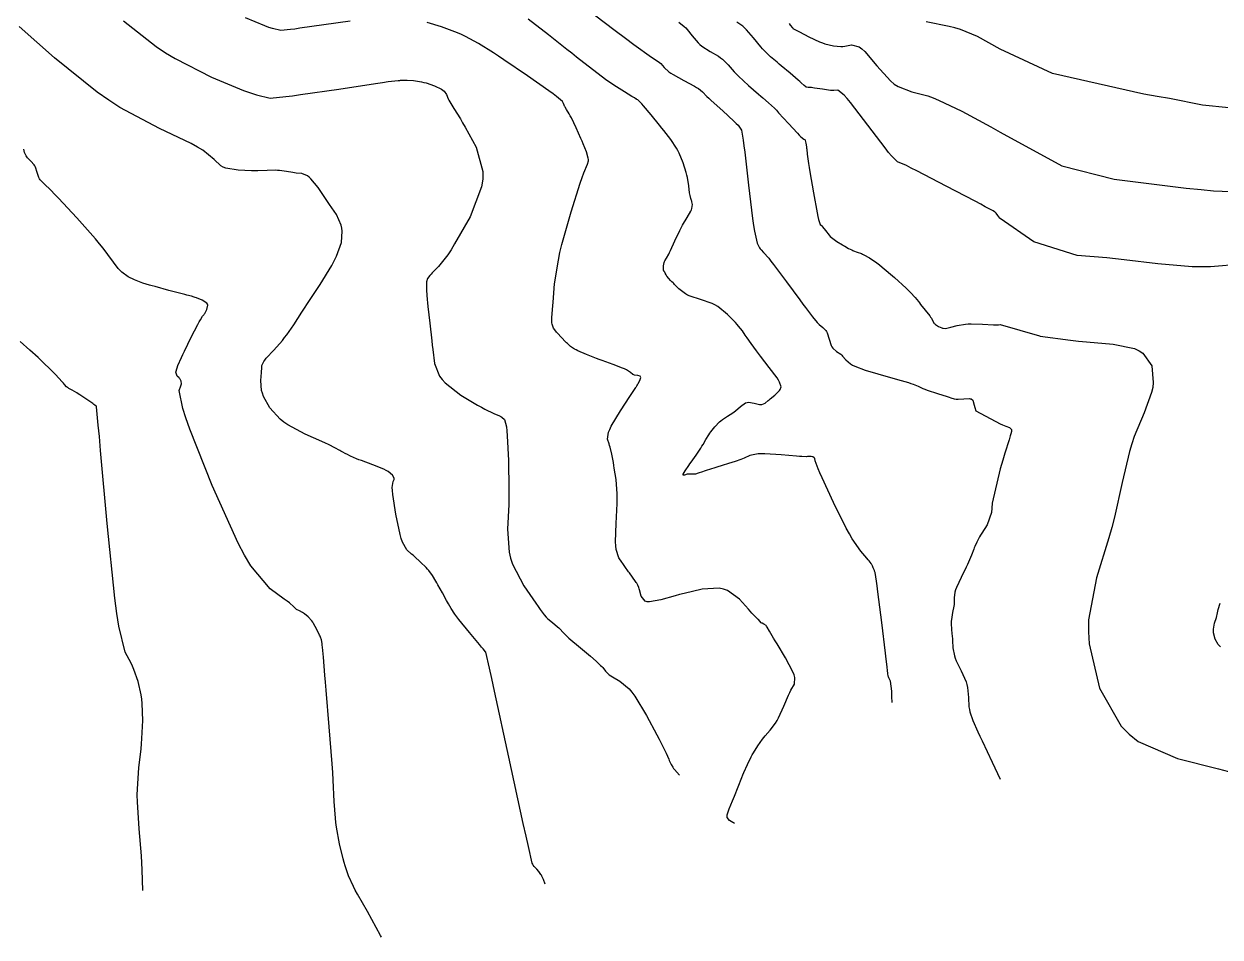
# Model space of a CAD drawing. Header units: metres. Extents: x 837477 to 838477, y 1189014 to 1191014.
# Drawn here: x 837916.7 to 838018.8, y 1189013.9 to 1189091.8 of the extents above; entities that cross this region are included whole.
import ezdxf

# ---------------------------------------------------------------- set-up
doc = ezdxf.new("R2010")
doc.units = ezdxf.units.M
doc.header["$LTSCALE"] = 0.3
doc.layers.add('COTAS 10', color=1, linetype='Continuous')

msp = doc.modelspace()

# ---------------------------------------------------------------- linework, layer by layer
at = {"layer": 'COTAS 10'}
for points, elevation in [([(837962.902, 1189094.457), (837967.142, 1189091.214), (837968.006, 1189090.563), (837968.735, 1189090.019), (837970.247, 1189088.947), (837970.799, 1189088.584), (837970.923, 1189088.487), (837971.034, 1189088.392), (837971.33, 1189088.06), (837971.715, 1189087.695), (837971.882, 1189087.579), (837972.075, 1189087.455), (837972.99, 1189086.952), (837973.898, 1189086.469), (837974.086, 1189086.358), (837974.246, 1189086.257), (837974.599, 1189085.973), (837974.968, 1189085.594), (837975.139, 1189085.432), (837975.341, 1189085.246), (837976.318, 1189084.37), (837977.278, 1189083.487), (837977.468, 1189083.297), (837977.627, 1189083.131), (837977.927, 1189082.727), (837978.071, 1189081.854), (837978.131, 1189081.392), (837978.199, 1189080.834), (837978.518, 1189078.023), (837978.86, 1189075.173), (837978.943, 1189074.591), (837979.021, 1189074.098), (837979.259, 1189073.065), (837979.467, 1189072.672), (837979.526, 1189072.582), (837979.585, 1189072.501), (837979.804, 1189072.279), (837980.239, 1189071.793), (837980.435, 1189071.546), (837980.663, 1189071.25), (837981.758, 1189069.775), (837982.892, 1189068.226), (837983.145, 1189067.883), (837983.371, 1189067.578), (837983.968, 1189066.789), (837984.365, 1189066.319), (837984.465, 1189066.216), (837984.56, 1189066.123), (837984.871, 1189065.887), (837985.125, 1189065.635), (837985.184, 1189065.534), (837985.239, 1189065.419), (837985.398, 1189064.89), (837985.575, 1189064.35), (837985.641, 1189064.229), (837985.714, 1189064.121), (837986.038, 1189063.83), (837986.384, 1189063.591), (837986.47, 1189063.516), (837986.553, 1189063.436), (837986.82, 1189063.114), (837987.221, 1189062.768), (837987.389, 1189062.674), (837987.581, 1189062.581), (837988.478, 1189062.249), (837989.545, 1189061.927), (837989.843, 1189061.839), (837990.144, 1189061.752), (837991.24, 1189061.446), (837992.182, 1189061.173), (837992.385, 1189061.108), (837992.562, 1189061.047), (837992.993, 1189060.865), (837993.407, 1189060.677), (837993.575, 1189060.613), (837993.765, 1189060.544), (837994.644, 1189060.25), (837995.486, 1189059.979), (837995.653, 1189059.924), (837995.793, 1189059.877), (837996.059, 1189059.78), (837996.235, 1189059.758), (837996.318, 1189059.759), (837996.415, 1189059.762), (837996.886, 1189059.798), (837997.351, 1189059.812), (837997.443, 1189059.802), (837997.521, 1189059.787), (837997.67, 1189059.679), (837997.786, 1189059.255), (837997.842, 1189059.04), (837997.909, 1189058.783), (838000, 1189057.663), (838000.182, 1189057.585), (838000.335, 1189057.52), (838000.468, 1189057.464), (838000.778, 1189057.335), (838000.913, 1189057.243), (838000.936, 1189057.209), (838000.952, 1189057.173), (838000.958, 1189057.013), (838000.905, 1189056.793), (838000.884, 1189056.719), (838000.861, 1189056.639), (838000.754, 1189056.302), (838000.397, 1189055.144), (838000.216, 1189054.547), (838000, 1189053.832), (837999.311, 1189050.905), (837999.295, 1189050.479), (837999.253, 1189050.092), (837998.89, 1189049.033), (837998.431, 1189048.325), (837998.329, 1189048.16), (837998.239, 1189048.009), (837998.003, 1189047.575), (837997.833, 1189047.195), (837997.784, 1189047.078), (837997.735, 1189046.955), (837997.547, 1189046.468), (837997.292, 1189045.856), (837997.2, 1189045.655), (837997.099, 1189045.44), (837996.656, 1189044.549), (837996.26, 1189043.684), (837996.188, 1189043.486), (837996.132, 1189043.305), (837996.067, 1189042.801), (837996.072, 1189042.374), (837996.061, 1189042.243), (837996.043, 1189042.105), (837995.935, 1189041.558), (837995.831, 1189040.976), (837995.818, 1189040.816), (837995.811, 1189040.656), (837995.839, 1189040.084), (837995.902, 1189039.504), (837995.916, 1189039.34), (837995.929, 1189039.174), (837995.967, 1189038.562), (837996.093, 1189037.879), (837996.162, 1189037.668), (837996.246, 1189037.448), (837996.67, 1189036.573), (837997.084, 1189035.658), (837997.16, 1189035.412), (837997.219, 1189035.169), (837997.297, 1189034.32), (837997.334, 1189033.515), (837997.368, 1189033.3), (837997.412, 1189033.089), (837997.656, 1189032.357), (837998.099, 1189031.378), (837998.269, 1189031.011), (837998.459, 1189030.603), (837999.315, 1189028.784), (838000, 1189027.333)], 1730), ([(837925.163, 1189092.047), (837927.95, 1189089.864), (837928.759, 1189089.327), (837929.584, 1189088.819), (837932.698, 1189087.227), (837935.425, 1189086.103), (837936.006, 1189085.889), (837936.511, 1189085.718), (837937.704, 1189085.453), (837939.026, 1189085.578), (837939.611, 1189085.653), (837940.292, 1189085.745), (837943.544, 1189086.223), (837946.676, 1189086.696), (837947.282, 1189086.786), (837947.774, 1189086.857), (837948.606, 1189086.965), (837948.687, 1189086.959), (837948.706, 1189086.958), (837948.723, 1189086.958), (837948.771, 1189086.96), (837948.821, 1189086.967), (837948.839, 1189086.97), (837948.859, 1189086.974), (837948.947, 1189086.989), (837949.159, 1189086.993), (837949.257, 1189086.989), (837949.372, 1189086.983), (837949.929, 1189086.941), (837950.609, 1189086.838), (837950.801, 1189086.793), (837950.996, 1189086.741), (837951.713, 1189086.493), (837952.314, 1189086.2), (837952.435, 1189086.119), (837952.536, 1189086.039), (837952.737, 1189085.752), (837952.878, 1189085.398), (837952.941, 1189085.276), (837953.015, 1189085.143), (837953.371, 1189084.577), (837953.923, 1189083.685), (837954.12, 1189083.347), (837954.337, 1189082.97), (837955.283, 1189081.278), (837955.854, 1189079.178), (837955.835, 1189078.543), (837955.739, 1189077.884), (837954.755, 1189075.313), (837953.438, 1189073.006), (837953.132, 1189072.515), (837952.852, 1189072.087), (837952.055, 1189071.071), (837951.529, 1189070.549), (837951.419, 1189070.433), (837951.326, 1189070.328), (837951.122, 1189070.049), (837951.047, 1189069.773), (837951.035, 1189069.67), (837951.027, 1189069.556), (837951.03, 1189069.05), (837951.09, 1189068.268), (837951.118, 1189067.98), (837951.151, 1189067.662), (837951.308, 1189066.255), (837951.485, 1189064.75), (837951.531, 1189064.369), (837951.574, 1189064.003), (837951.718, 1189062.813), (837952.145, 1189061.737), (837952.367, 1189061.444), (837952.635, 1189061.152), (837953.976, 1189060.116), (837955.401, 1189059.251), (837955.721, 1189059.068), (837956.009, 1189058.908), (837956.779, 1189058.535), (837957.261, 1189058.33), (837957.367, 1189058.276), (837957.462, 1189058.223), (837957.704, 1189058.044), (837957.854, 1189057.4), (837957.89, 1189057.055), (837957.924, 1189056.636), (837958.024, 1189054.519), (837958.064, 1189052.046), (837958.06, 1189051.404), (837958.049, 1189050.779), (837957.953, 1189048.673), (837958.083, 1189046.723), (837958.213, 1189046.197), (837958.386, 1189045.676), (837959.351, 1189043.843), (837960.365, 1189042.37), (837960.567, 1189042.077), (837960.736, 1189041.833), (837961.064, 1189041.364), (837961.241, 1189041.174), (837961.315, 1189041.106), (837961.399, 1189041.031), (837961.794, 1189040.705), (837962.217, 1189040.349), (837962.32, 1189040.255), (837962.416, 1189040.164), (837962.709, 1189039.854), (837963.061, 1189039.496), (837963.194, 1189039.374), (837963.342, 1189039.243), (837964.005, 1189038.687), (837964.701, 1189038.116), (837964.871, 1189037.974), (837965.03, 1189037.839), (837965.519, 1189037.414), (837965.899, 1189037.052), (837965.989, 1189036.957), (837966.073, 1189036.866), (837966.322, 1189036.555), (837966.633, 1189036.248), (837966.756, 1189036.159), (837966.895, 1189036.067), (837967.529, 1189035.719), (837968.328, 1189035.05), (837968.571, 1189034.756), (837968.823, 1189034.415), (837969.81, 1189032.789), (837970.704, 1189031.116), (837970.897, 1189030.746), (837971.067, 1189030.415), (837971.483, 1189029.554), (837971.708, 1189029.042), (837971.757, 1189028.93), (837971.799, 1189028.833), (837971.906, 1189028.59), (837972.056, 1189028.358), (837972.127, 1189028.267), (837972.211, 1189028.164), (837972.617, 1189027.693)], 1700), ([(837944.508, 1189092.005), (837942.258, 1189091.704), (837940.22, 1189091.404), (837939.795, 1189091.346), (837939.43, 1189091.299), (837938.615, 1189091.221), (837937.894, 1189091.381), (837937.589, 1189091.484), (837937.239, 1189091.613), (837935.594, 1189092.292)], 1710), ([(837990.766, 1189033.89), (837990.762, 1189034.411), (837990.75, 1189034.847), (837990.635, 1189035.711), (837990.496, 1189035.998), (837990.468, 1189036.07), (837990.446, 1189036.139), (837990.405, 1189036.363), (837990.319, 1189037.155), (837990.268, 1189037.582), (837990.206, 1189038.099), (837989.885, 1189040.717), (837989.557, 1189043.318), (837989.491, 1189043.825), (837989.436, 1189044.239), (837989.323, 1189044.963), (837989.273, 1189045.098), (837989.257, 1189045.141), (837989.167, 1189045.371), (837989.09, 1189045.55), (837989.07, 1189045.593), (837989.051, 1189045.632), (837988.986, 1189045.748), (837988.814, 1189045.965), (837988.728, 1189046.068), (837988.624, 1189046.189), (837988.11, 1189046.783), (837987.372, 1189047.858), (837987.128, 1189048.283), (837986.866, 1189048.763), (837985.774, 1189050.956), (837984.801, 1189053.053), (837984.615, 1189053.473), (837984.464, 1189053.823), (837984.218, 1189054.507), (837984.178, 1189054.697), (837984.157, 1189054.736), (837984.132, 1189054.769), (837984.008, 1189054.838), (837983.868, 1189054.863), (837983.834, 1189054.868), (837983.802, 1189054.872), (837983.702, 1189054.88), (837983.612, 1189054.876), (837983.587, 1189054.873), (837983.56, 1189054.869), (837983.463, 1189054.849), (837983.069, 1189054.86), (837982.857, 1189054.876), (837982.599, 1189054.898), (837981.296, 1189055.024), (837979.916, 1189055.112), (837979.61, 1189055.11), (837979.338, 1189055.096), (837978.631, 1189054.95), (837978.141, 1189054.739), (837978.006, 1189054.684), (837977.871, 1189054.631), (837977.385, 1189054.454), (837976.823, 1189054.268), (837976.641, 1189054.21), (837976.446, 1189054.149), (837975.645, 1189053.906), (837974.893, 1189053.676), (837974.73, 1189053.624), (837974.587, 1189053.576), (837974.23, 1189053.447), (837974, 1189053.376), (837973.936, 1189053.366), (837973.872, 1189053.359), (837973.64, 1189053.369), (837973.41, 1189053.378), (837973.348, 1189053.371), (837973.286, 1189053.36), (837973.065, 1189053.286), (837972.941, 1189053.281), (837972.94, 1189053.314), (837972.952, 1189053.361), (837973.117, 1189053.655), (837973.416, 1189054.097), (837973.512, 1189054.238), (837973.615, 1189054.387), (837974.036, 1189054.989), (837974.448, 1189055.592), (837974.544, 1189055.742), (837974.633, 1189055.883), (837974.889, 1189056.328), (837975.132, 1189056.735), (837975.212, 1189056.852), (837975.297, 1189056.97), (837975.651, 1189057.414), (837976.053, 1189057.829), (837976.168, 1189057.93), (837976.286, 1189058.025), (837976.726, 1189058.317), (837977.173, 1189058.599), (837977.294, 1189058.687), (837977.413, 1189058.78), (837977.837, 1189059.153), (837978.269, 1189059.44), (837978.394, 1189059.479), (837978.521, 1189059.501), (837978.999, 1189059.432), (837979.442, 1189059.32), (837979.547, 1189059.314), (837979.644, 1189059.319), (837979.931, 1189059.427), (837980.201, 1189059.638), (837980.287, 1189059.708), (837980.378, 1189059.783), (837980.751, 1189060.096), (837981.084, 1189060.418), (837981.15, 1189060.499), (837981.205, 1189060.576), (837981.311, 1189060.825), (837981.175, 1189061.216), (837981.077, 1189061.382), (837980.954, 1189061.574), (837980.292, 1189062.477), (837979.549, 1189063.438), (837979.374, 1189063.667), (837979.212, 1189063.879), (837978.742, 1189064.511), (837978.395, 1189064.996), (837978.311, 1189065.116), (837978.232, 1189065.23), (837977.994, 1189065.591), (837977.677, 1189066.001), (837977.549, 1189066.147), (837977.403, 1189066.305), (837976.731, 1189066.992), (837975.9, 1189067.661), (837975.654, 1189067.808), (837975.402, 1189067.939), (837974.433, 1189068.273), (837973.53, 1189068.548), (837973.319, 1189068.642), (837973.126, 1189068.743), (837972.569, 1189069.171), (837972.207, 1189069.555), (837972.136, 1189069.629), (837972.078, 1189069.688), (837971.974, 1189069.784), (837971.922, 1189069.83), (837971.896, 1189069.858), (837971.864, 1189069.892), (837971.71, 1189070.069), (837971.551, 1189070.269), (837971.518, 1189070.318), (837971.488, 1189070.364), (837971.418, 1189070.507), (837971.374, 1189070.612), (837971.361, 1189070.634), (837971.347, 1189070.652), (837971.296, 1189070.694), (837971.26, 1189070.774), (837971.256, 1189070.817), (837971.254, 1189070.869), (837971.272, 1189071.131), (837971.329, 1189071.427), (837971.352, 1189071.5), (837971.379, 1189071.568), (837971.506, 1189071.783), (837971.709, 1189072.125), (837971.785, 1189072.274), (837971.869, 1189072.447), (837972.243, 1189073.269), (837972.664, 1189074.169), (837972.778, 1189074.391), (837972.89, 1189074.602), (837973.287, 1189075.266), (837973.592, 1189075.793), (837973.647, 1189075.917), (837973.689, 1189076.031), (837973.731, 1189076.365), (837973.684, 1189076.612), (837973.67, 1189076.671), (837973.655, 1189076.726), (837973.595, 1189076.893), (837973.528, 1189077.142), (837973.509, 1189077.249), (837973.489, 1189077.373), (837973.416, 1189077.957), (837973.296, 1189078.679), (837973.248, 1189078.89), (837973.193, 1189079.106), (837972.937, 1189079.925), (837972.593, 1189080.748), (837972.482, 1189080.967), (837972.363, 1189081.181), (837971.878, 1189081.918), (837971.297, 1189082.674), (837971.119, 1189082.899), (837970.934, 1189083.132), (837970.201, 1189084.029), (837969.552, 1189084.797), (837969.42, 1189084.948), (837969.308, 1189085.072), (837969.075, 1189085.297), (837968.994, 1189085.338), (837968.979, 1189085.347), (837968.966, 1189085.354), (837968.943, 1189085.369), (837968.784, 1189085.466), (837968.685, 1189085.525), (837968.563, 1189085.598), (837967.924, 1189085.975), (837967.026, 1189086.551), (837966.74, 1189086.749), (837966.438, 1189086.963), (837965.215, 1189087.877), (837963.829, 1189088.955), (837963.425, 1189089.273), (837963.012, 1189089.599), (837961.445, 1189090.847), (837959.724, 1189092.185)], 1720), ([(837972.571, 1189091.92), (837973.036, 1189091.57), (837973.161, 1189091.449), (837973.284, 1189091.317), (837973.718, 1189090.752), (837974.21, 1189090.164), (837974.371, 1189090.019), (837974.543, 1189089.88), (837975.253, 1189089.44), (837975.96, 1189089.023), (837976.13, 1189088.899), (837976.289, 1189088.77), (837976.772, 1189088.276), (837977.29, 1189087.693), (837977.471, 1189087.51), (837977.668, 1189087.316), (837978.517, 1189086.535), (837979.36, 1189085.794), (837979.555, 1189085.625), (837979.732, 1189085.472), (837980.229, 1189085.05), (837980.723, 1189084.588), (837980.897, 1189084.409), (837981.089, 1189084.207), (837981.917, 1189083.296), (837982.688, 1189082.449), (837982.844, 1189082.288), (837982.974, 1189082.159), (837983.235, 1189081.958), (837983.322, 1189081.909), (837983.343, 1189081.875), (837983.362, 1189081.832), (837983.418, 1189081.605), (837983.464, 1189081.288), (837983.476, 1189081.188), (837983.488, 1189081.082), (837983.53, 1189080.658), (837983.637, 1189079.875), (837983.69, 1189079.543), (837983.753, 1189079.162), (837984.063, 1189077.369), (837984.38, 1189075.666), (837984.446, 1189075.341), (837984.504, 1189075.081), (837984.637, 1189074.669), (837984.75, 1189074.591), (837984.795, 1189074.541), (837984.845, 1189074.478), (837985.077, 1189074.146), (837985.393, 1189073.753), (837985.497, 1189073.65), (837985.607, 1189073.551), (837986.067, 1189073.218), (837986.526, 1189072.937), (837986.636, 1189072.871), (837986.74, 1189072.81), (837987.053, 1189072.63), (837987.33, 1189072.492), (837987.409, 1189072.457), (837987.491, 1189072.424), (837987.796, 1189072.314), (837988.147, 1189072.179), (837988.257, 1189072.13), (837988.372, 1189072.075), (837988.837, 1189071.832), (837989.469, 1189071.404), (837989.691, 1189071.233), (837989.934, 1189071.038), (837990.977, 1189070.141), (837991.965, 1189069.241), (837992.171, 1189069.044), (837992.349, 1189068.87), (837992.752, 1189068.429), (837993.013, 1189068.085), (837993.101, 1189067.973), (837993.198, 1189067.852), (837993.605, 1189067.353), (837993.982, 1189066.874), (837994.059, 1189066.766), (837994.125, 1189066.67), (837994.262, 1189066.41), (837994.371, 1189066.227), (837994.419, 1189066.179), (837994.474, 1189066.132), (837994.735, 1189065.971), (837995.013, 1189065.85), (837995.079, 1189065.828), (837995.14, 1189065.811), (837995.321, 1189065.792), (837995.566, 1189065.84), (837995.667, 1189065.865), (837995.784, 1189065.894), (837996.326, 1189066.045), (837997.045, 1189066.174), (837997.273, 1189066.191), (837997.513, 1189066.199), (837998.486, 1189066.16), (837999.433, 1189066.108), (837999.658, 1189066.108), (837999.866, 1189066.114), (838000, 1189066.13), (838003.344, 1189065.17), (838003.423, 1189065.152), (838006.007, 1189064.795), (838006.688, 1189064.715), (838007.354, 1189064.643), (838009.636, 1189064.449), (838011.47, 1189064.079), (838011.854, 1189063.896), (838012.184, 1189063.678), (838012.928, 1189062.6), (838013.067, 1189061.192), (838013.015, 1189060.766), (838012.925, 1189060.324), (838012.273, 1189058.6), (838011.437, 1189056.577), (838011.23, 1189055.947), (838011.034, 1189055.288), (838010.415, 1189052.655), (838009.742, 1189049.687), (838009.513, 1189048.816), (838009.264, 1189047.924), (838008.211, 1189044.522), (838007.535, 1189040.925), (838007.525, 1189039.91), (838007.591, 1189038.886), (838008.471, 1189035.117), (838010.33, 1189031.869), (838011.014, 1189031.174), (838011.771, 1189030.567), (838015.117, 1189029.11), (838018.631, 1189028.228), (838019.495, 1189027.984)], 1740), ([(838020.642, 1189071.276), (838017.941, 1189071.057), (838017.169, 1189071.049), (838016.385, 1189071.064), (838013.466, 1189071.309), (838010.588, 1189071.656), (838009.83, 1189071.736), (838009.09, 1189071.809), (838006.559, 1189072.012), (838002.878, 1189073.177), (838000, 1189075.175), (837999.973, 1189075.212), (837999.884, 1189075.331), (837999.808, 1189075.431), (837999.644, 1189075.638), (837999.561, 1189075.719), (837999.536, 1189075.74), (837999.511, 1189075.76), (837999.411, 1189075.825), (837998.729, 1189076.187), (837998.336, 1189076.394), (837997.855, 1189076.647), (837995.383, 1189077.945), (837992.891, 1189079.237), (837992.399, 1189079.486), (837991.991, 1189079.688), (837991.233, 1189080.024), (837990.723, 1189080.519), (837990.473, 1189080.822), (837990.175, 1189081.195), (837988.706, 1189083.14), (837987.232, 1189085.065), (837986.931, 1189085.426), (837986.677, 1189085.712), (837986.146, 1189086.124), (837985.805, 1189086.09), (837985.67, 1189086.096), (837985.518, 1189086.107), (837984.822, 1189086.202), (837984.143, 1189086.31), (837984.001, 1189086.329), (837983.88, 1189086.345), (837983.61, 1189086.363), (837983.474, 1189086.38), (837983.438, 1189086.396), (837983.403, 1189086.415), (837983.278, 1189086.523), (837983.02, 1189086.765), (837982.9, 1189086.87), (837982.758, 1189086.991), (837982.071, 1189087.565), (837981.312, 1189088.197), (837981.125, 1189088.354), (837980.949, 1189088.504), (837980.396, 1189088.984), (837979.877, 1189089.49), (837979.722, 1189089.657), (837979.563, 1189089.836), (837978.946, 1189090.579), (837978.332, 1189091.284), (837978.174, 1189091.439), (837978.021, 1189091.577), (837977.515, 1189091.928)], 1750), ([(838019.501, 1189084.623), (838017.27, 1189084.85), (838014.436, 1189085.407), (838013.405, 1189085.589), (838012.268, 1189085.783), (838004.454, 1189087.546), (838000, 1189089.635), (837999.993, 1189089.639), (837998.053, 1189090.701), (837996.6, 1189091.303), (837996.138, 1189091.444), (837995.65, 1189091.574), (837993.674, 1189091.95)], 1770), ([(837961.163, 1189018.396), (837961.013, 1189018.788), (837960.886, 1189019.07), (837960.845, 1189019.143), (837960.802, 1189019.215), (837960.624, 1189019.455), (837960.446, 1189019.663), (837960.403, 1189019.713), (837960.362, 1189019.76), (837960.235, 1189019.904), (837960.14, 1189020.02), (837960.119, 1189020.05), (837960.1, 1189020.079), (837960.053, 1189020.172), (837959.729, 1189021.612), (837959.536, 1189022.49), (837959.297, 1189023.575), (837958.064, 1189029.225), (837956.835, 1189034.859), (837956.6, 1189035.935), (837956.41, 1189036.801), (837956.104, 1189038.179), (837956.096, 1189038.188), (837956.094, 1189038.19), (837956.091, 1189038.192), (837956.083, 1189038.2), (837955.866, 1189038.459), (837955.732, 1189038.62), (837955.566, 1189038.82), (837954.702, 1189039.864), (837953.808, 1189040.966), (837953.623, 1189041.202), (837953.466, 1189041.408), (837953.126, 1189041.906), (837952.915, 1189042.296), (837952.839, 1189042.434), (837952.755, 1189042.586), (837952.39, 1189043.243), (837952.007, 1189043.922), (837951.912, 1189044.087), (837951.823, 1189044.242), (837951.541, 1189044.719), (837951.233, 1189045.147), (837951.128, 1189045.271), (837951.014, 1189045.397), (837950.527, 1189045.872), (837950.016, 1189046.329), (837949.886, 1189046.444), (837949.761, 1189046.554), (837949.354, 1189046.909), (837948.982, 1189047.571), (837948.881, 1189047.875), (837948.78, 1189048.23), (837948.42, 1189049.947), (837948.167, 1189051.628), (837948.133, 1189051.96), (837948.116, 1189052.234), (837948.186, 1189052.743), (837948.284, 1189052.907), (837948.284, 1189052.963), (837948.273, 1189053.024), (837948.138, 1189053.284), (837947.75, 1189053.596), (837947.58, 1189053.69), (837947.383, 1189053.787), (837946.446, 1189054.164), (837945.479, 1189054.52), (837945.262, 1189054.603), (837945.068, 1189054.68), (837944.554, 1189054.906), (837944.229, 1189055.068), (837944.154, 1189055.106), (837944.086, 1189055.141), (837943.896, 1189055.24), (837943.712, 1189055.342), (837943.648, 1189055.379), (837943.578, 1189055.42), (837943.279, 1189055.597), (837942.676, 1189055.9), (837942.416, 1189056.021), (837942.114, 1189056.156), (837940.686, 1189056.777), (837939.19, 1189057.561), (837938.846, 1189057.799), (837938.533, 1189058.047), (837937.655, 1189059.019), (837937.124, 1189060.006), (837937.029, 1189060.263), (837936.957, 1189060.513), (837936.888, 1189061.36), (837936.951, 1189062.046), (837936.964, 1189062.194), (837936.973, 1189062.325), (837936.989, 1189062.648), (837937.144, 1189062.973), (837937.241, 1189063.105), (837937.362, 1189063.256), (837937.994, 1189063.95), (837938.736, 1189064.778), (837938.925, 1189065.012), (837939.108, 1189065.248), (837939.713, 1189066.119), (837940.396, 1189067.182), (837940.629, 1189067.539), (837940.881, 1189067.923), (837941.949, 1189069.538), (837942.953, 1189071.177), (837943.164, 1189071.577), (837943.347, 1189071.954), (837943.766, 1189073.119), (837943.843, 1189074.102), (837943.809, 1189074.363), (837943.752, 1189074.62), (837943.346, 1189075.51), (837942.766, 1189076.387), (837942.599, 1189076.635), (837942.428, 1189076.885), (837941.788, 1189077.811), (837941.171, 1189078.57), (837941.015, 1189078.716), (837940.866, 1189078.833), (837940.382, 1189079.025), (837939.916, 1189079.055), (837939.779, 1189079.071), (837939.637, 1189079.09), (837939.093, 1189079.188), (837938.494, 1189079.274), (837938.318, 1189079.286), (837938.137, 1189079.293), (837937.446, 1189079.278), (837936.629, 1189079.253), (837936.368, 1189079.253), (837936.092, 1189079.257), (837934.971, 1189079.298), (837933.914, 1189079.476), (837933.679, 1189079.565), (837933.468, 1189079.672), (837932.914, 1189080.203), (837931.958, 1189081.001), (837931.494, 1189081.276), (837930.944, 1189081.574), (837928.237, 1189082.844), (837924.874, 1189084.638), (837923.91, 1189085.265), (837922.932, 1189085.949), (837919.28, 1189088.893), (837916.256, 1189091.574)], 1690), ([(837977.309, 1189023.567), (837977.249, 1189023.612), (837977.183, 1189023.656), (837976.901, 1189023.819), (837976.703, 1189024.072), (837976.69, 1189024.174), (837976.695, 1189024.29), (837976.864, 1189024.824), (837977.155, 1189025.49), (837977.237, 1189025.689), (837977.32, 1189025.894), (837977.625, 1189026.69), (837977.935, 1189027.492), (837978.021, 1189027.702), (837978.107, 1189027.907), (837978.419, 1189028.6), (837978.745, 1189029.244), (837978.84, 1189029.417), (837978.937, 1189029.587), (837979.303, 1189030.184), (837979.697, 1189030.746), (837979.812, 1189030.894), (837979.929, 1189031.038), (837980.371, 1189031.534), (837980.827, 1189032.134), (837980.953, 1189032.344), (837981.078, 1189032.573), (837981.531, 1189033.558), (837981.944, 1189034.522), (837982.045, 1189034.738), (837982.14, 1189034.932), (837982.433, 1189035.446), (837982.471, 1189036.015), (837982.406, 1189036.243), (837982.308, 1189036.501), (837981.677, 1189037.689), (837980.954, 1189038.884), (837980.798, 1189039.147), (837980.661, 1189039.381), (837980.322, 1189039.98), (837980.116, 1189040.317), (837980.062, 1189040.387), (837980.01, 1189040.445), (837979.835, 1189040.57), (837979.681, 1189040.641), (837979.642, 1189040.666), (837979.605, 1189040.694), (837979.483, 1189040.815), (837979.361, 1189040.955), (837979.323, 1189040.996), (837979.283, 1189041.037), (837979.124, 1189041.19), (837978.81, 1189041.516), (837978.672, 1189041.665), (837978.513, 1189041.841), (837977.756, 1189042.691), (837976.716, 1189043.443), (837976.379, 1189043.556), (837976.021, 1189043.629), (837974.548, 1189043.548), (837973.026, 1189043.196), (837972.637, 1189043.098), (837972.262, 1189042.998), (837971.022, 1189042.635), (837970.067, 1189042.463), (837969.87, 1189042.483), (837969.704, 1189042.534), (837969.347, 1189042.963), (837969.205, 1189043.485), (837969.174, 1189043.594), (837969.146, 1189043.687), (837969.073, 1189043.895), (837968.974, 1189044.063), (837968.929, 1189044.132), (837968.877, 1189044.209), (837968.626, 1189044.569), (837968.352, 1189044.952), (837968.286, 1189045.045), (837968.223, 1189045.132), (837968.031, 1189045.396), (837967.839, 1189045.663), (837967.777, 1189045.751), (837967.71, 1189045.846), (837967.438, 1189046.238), (837967.224, 1189046.951), (837967.195, 1189047.248), (837967.178, 1189047.587), (837967.225, 1189049.17), (837967.302, 1189050.874), (837967.304, 1189051.291), (837967.298, 1189051.683), (837967.208, 1189052.897), (837967.064, 1189053.876), (837967.024, 1189054.119), (837966.984, 1189054.35), (837966.839, 1189055.083), (837966.696, 1189055.678), (837966.657, 1189055.822), (837966.618, 1189055.956), (837966.481, 1189056.365), (837966.568, 1189056.945), (837966.67, 1189057.187), (837966.806, 1189057.464), (837967.582, 1189058.759), (837968.389, 1189059.995), (837968.674, 1189060.431), (837968.895, 1189060.768), (837968.927, 1189060.816), (837968.936, 1189060.83), (837968.946, 1189060.843), (837968.98, 1189060.892), (837969.041, 1189060.995), (837969.067, 1189061.042), (837969.097, 1189061.098), (837969.24, 1189061.367), (837969.317, 1189061.627), (837969.306, 1189061.677), (837969.281, 1189061.718), (837969.073, 1189061.784), (837968.792, 1189061.826), (837968.722, 1189061.851), (837968.654, 1189061.882), (837968.436, 1189062.043), (837968.09, 1189062.269), (837967.942, 1189062.34), (837967.771, 1189062.416), (837966.964, 1189062.722), (837966.033, 1189063.055), (837965.783, 1189063.148), (837965.537, 1189063.241), (837964.676, 1189063.58), (837963.959, 1189063.893), (837963.803, 1189063.969), (837963.665, 1189064.042), (837963.32, 1189064.266), (837963.065, 1189064.503), (837962.983, 1189064.583), (837962.897, 1189064.669), (837962.546, 1189065.03), (837962.212, 1189065.395), (837962.137, 1189065.483), (837962.069, 1189065.565), (837961.883, 1189065.816), (837961.777, 1189066.08), (837961.758, 1189066.171), (837961.744, 1189066.27), (837961.732, 1189066.691), (837961.78, 1189067.423), (837961.803, 1189067.718), (837961.831, 1189068.052), (837961.969, 1189069.591), (837962.286, 1189071.628), (837962.426, 1189072.277), (837962.589, 1189072.962), (837963.37, 1189075.74), (837964.15, 1189078.202), (837964.313, 1189078.688), (837964.454, 1189079.088), (837964.77, 1189079.828), (837964.859, 1189080.099), (837964.856, 1189080.203), (837964.841, 1189080.321), (837964.688, 1189080.856), (837964.411, 1189081.548), (837964.319, 1189081.766), (837964.219, 1189081.995), (837963.801, 1189082.914), (837963.396, 1189083.757), (837963.304, 1189083.939), (837963.221, 1189084.097), (837962.996, 1189084.481), (837962.86, 1189084.682), (837962.833, 1189084.726), (837962.811, 1189084.764), (837962.77, 1189084.859), (837962.744, 1189084.941), (837962.731, 1189084.971), (837962.716, 1189085.004), (837962.639, 1189085.151), (837962.124, 1189085.59), (837961.833, 1189085.807), (837961.477, 1189086.065), (837959.652, 1189087.342), (837957.645, 1189088.709), (837957.174, 1189089.024), (837956.74, 1189089.311), (837955.475, 1189090.119), (837954.364, 1189090.716), (837954.027, 1189090.871), (837953.676, 1189091.02), (837952.302, 1189091.521), (837951.085, 1189091.902)], 1710), ([(837981.974, 1189091.805), (837982.086, 1189091.664), (837982.275, 1189091.432), (837982.298, 1189091.412), (837982.306, 1189091.406), (837982.314, 1189091.399), (837982.35, 1189091.369), (837982.575, 1189091.245), (837982.703, 1189091.178), (837982.86, 1189091.097), (837983.663, 1189090.688), (837984.588, 1189090.264), (837984.821, 1189090.174), (837985.045, 1189090.095), (837985.772, 1189089.907), (837986.41, 1189089.853), (837986.579, 1189089.857), (837986.743, 1189089.871), (837987.306, 1189089.992), (837987.966, 1189089.828), (837988.192, 1189089.661), (837988.436, 1189089.441), (837989.475, 1189088.21), (837990.638, 1189086.911), (837990.96, 1189086.649), (837991.284, 1189086.429), (837992.454, 1189085.987), (837993.821, 1189085.631), (837994.268, 1189085.465), (837994.745, 1189085.27), (837996.718, 1189084.323), (837999.193, 1189082.989), (837999.987, 1189082.55), (838000, 1189082.543), (838005.271, 1189079.661), (838009.726, 1189078.537), (838015.88, 1189077.778), (838017.137, 1189077.645), (838018.2, 1189077.545), (838020.425, 1189077.461)], 1760), ([(837947.194, 1189013.872), (837947.115, 1189014.019), (837945.985, 1189016.042), (837945.142, 1189017.537), (837944.958, 1189017.883), (837944.794, 1189018.2), (837944.378, 1189019.098), (837944.093, 1189019.946), (837944.012, 1189020.23), (837943.929, 1189020.537), (837943.623, 1189021.824), (837943.363, 1189023.246), (837943.309, 1189023.637), (837943.264, 1189024.028), (837943.165, 1189025.43), (837943.07, 1189027.259), (837943.026, 1189027.918), (837942.974, 1189028.645), (837942.726, 1189031.821), (837942.469, 1189034.925), (837942.413, 1189035.606), (837942.362, 1189036.209), (837942.233, 1189037.742), (837942.153, 1189038.596), (837942.135, 1189038.77), (837942.117, 1189038.918), (837942.068, 1189039.229), (837941.984, 1189039.449), (837941.945, 1189039.539), (837941.899, 1189039.642), (837941.679, 1189040.121), (837941.404, 1189040.628), (837941.323, 1189040.749), (837941.241, 1189040.863), (837940.93, 1189041.202), (837940.618, 1189041.454), (837940.536, 1189041.512), (837940.456, 1189041.564), (837940.181, 1189041.711), (837939.949, 1189041.832), (837939.896, 1189041.869), (837939.848, 1189041.907), (837939.712, 1189042.056), (837939.339, 1189042.385), (837939.14, 1189042.537), (837938.9, 1189042.715), (837937.688, 1189043.576), (837936.028, 1189045.557), (837935.505, 1189046.441), (837934.954, 1189047.471), (837932.735, 1189052.399), (837930.845, 1189057.216), (837930.502, 1189058.175), (837930.237, 1189058.971), (837929.928, 1189060.49), (837930.075, 1189060.895), (837930.097, 1189060.987), (837930.111, 1189061.071), (837930.093, 1189061.304), (837929.998, 1189061.478), (837929.964, 1189061.526), (837929.927, 1189061.572), (837929.762, 1189061.736), (837929.655, 1189061.97), (837929.653, 1189062.061), (837929.664, 1189062.164), (837929.805, 1189062.627), (837930.116, 1189063.324), (837930.234, 1189063.574), (837930.367, 1189063.848), (837930.96, 1189065.041), (837931.523, 1189066.139), (837931.637, 1189066.353), (837931.732, 1189066.528), (837931.921, 1189066.836), (837932.022, 1189066.957), (837932.06, 1189067.014), (837932.104, 1189067.083), (837932.3, 1189067.416), (837932.374, 1189067.783), (837932.34, 1189067.873), (837932.283, 1189067.958), (837931.878, 1189068.22), (837931.4, 1189068.41), (837931.295, 1189068.448), (837931.203, 1189068.481), (837930.973, 1189068.548), (837930.586, 1189068.641), (837930.396, 1189068.69), (837930.169, 1189068.749), (837929.049, 1189069.046), (837927.88, 1189069.363), (837927.623, 1189069.435), (837927.395, 1189069.499), (837926.812, 1189069.673), (837926.384, 1189069.833), (837926.253, 1189069.889), (837926.117, 1189069.949), (837925.583, 1189070.209), (837925.026, 1189070.601), (837924.876, 1189070.745), (837924.728, 1189070.904), (837923.434, 1189072.655), (837923.126, 1189073.03), (837922.778, 1189073.442), (837921.185, 1189075.237), (837919.623, 1189076.925), (837919.295, 1189077.269), (837919.013, 1189077.56), (837918.372, 1189078.164), (837918.075, 1189078.465), (837918.01, 1189078.564), (837917.952, 1189078.67), (837917.805, 1189079.11), (837917.662, 1189079.554), (837917.606, 1189079.662), (837917.543, 1189079.764), (837917.258, 1189080.077), (837916.976, 1189080.356), (837916.915, 1189080.436), (837916.862, 1189080.517), (837916.733, 1189080.818), (837916.654, 1189081.101)], 1680), ([(837926.834, 1189017.854), (837926.78, 1189019.609), (837926.747, 1189020.193), (837926.708, 1189020.794), (837926.511, 1189023.117), (837926.36, 1189025.399), (837926.351, 1189025.974), (837926.355, 1189026.526), (837926.487, 1189028.313), (837926.672, 1189029.925), (837926.71, 1189030.366), (837926.742, 1189030.803), (837926.812, 1189032.362), (837926.773, 1189033.809), (837926.737, 1189034.177), (837926.69, 1189034.53), (837926.427, 1189035.687), (837926.055, 1189036.714), (837925.939, 1189036.986), (837925.816, 1189037.252), (837925.328, 1189038.17), (837924.77, 1189040.394), (837924.604, 1189041.484), (837924.433, 1189042.779), (837923.777, 1189049.171), (837923.22, 1189055.399), (837923.112, 1189056.592), (837923.024, 1189057.553), (837922.874, 1189059.104), (837922.86, 1189059.142), (837922.858, 1189059.15), (837922.856, 1189059.157), (837922.855, 1189059.173), (837922.733, 1189059.266), (837922.654, 1189059.322), (837922.556, 1189059.39), (837922.04, 1189059.746), (837921.457, 1189060.135), (837921.316, 1189060.224), (837921.185, 1189060.305), (837920.784, 1189060.532), (837920.502, 1189060.685), (837920.445, 1189060.719), (837920.397, 1189060.749), (837920.301, 1189060.83), (837920.136, 1189061.025), (837920.045, 1189061.127), (837919.934, 1189061.251), (837919.371, 1189061.872), (837917.879, 1189063.309), (837917.183, 1189063.946), (837916.365, 1189064.687)], 1670), ([(838018.81, 1189038.636), (838018.701, 1189038.724), (838018.602, 1189038.825), (838018.333, 1189039.294), (838018.206, 1189039.839), (838018.196, 1189039.987), (838018.198, 1189040.134), (838018.296, 1189040.654), (838018.448, 1189041.146), (838018.484, 1189041.275), (838018.517, 1189041.4), (838018.614, 1189041.83), (838018.777, 1189042.357)], 1750)]:
    msp.add_lwpolyline(points, dxfattribs=dict(at, elevation=elevation))

doc.saveas('drawing.dxf')
